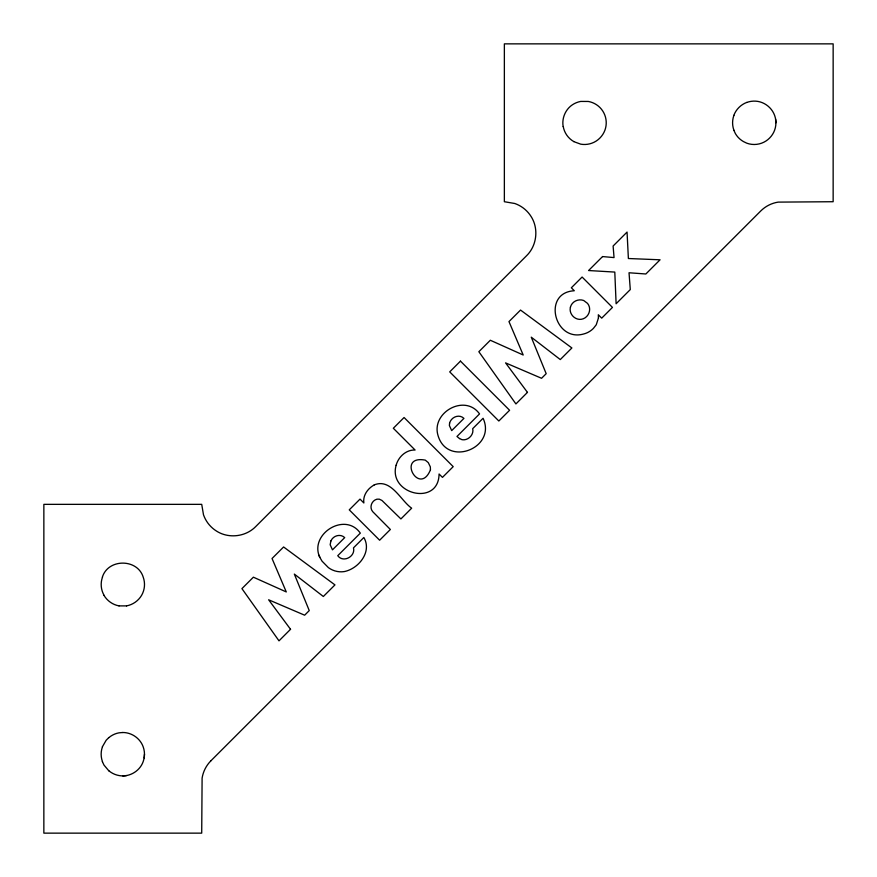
<?xml version="1.0" encoding="UTF-8"?>
<svg xmlns="http://www.w3.org/2000/svg" width="877" height="877" viewBox="0 0 877 877"><rect width="100%" height="100%" fill="white"/><g stroke="black" fill="none" stroke-linecap="round" stroke-linejoin="round"><path stroke-width="1.32" d="M144.157 757.98L144.486 754.209M733.83 115.38C736.022 109.428 740.868 104.615 746.798 102.401M102.39 577.088C108.145 558.463 137.426 558.463 143.192 577.088A21.662 21.662 0 0 1 141.581 595.373C138.369 600.833 132.778 604.746 126.551 605.886M102.39 746.787L106.161 740.254L108.825 737.579M210.951 760.743L760.754 210.973A31.561 31.561 0 0 1 778.151 202.116L833.15 201.721L833.15 43.861L504.363 43.861L504.363 201.721L514.788 203.497A31.451 31.451 0 0 1 531.089 216.498C538.84 228.568 536.91 245.56 526.682 255.613L255.613 526.671C245.571 536.899 228.557 538.84 216.498 531.078A31.451 31.451 0 0 1 203.486 514.766L201.721 504.352L43.861 504.352L43.85 833.139L201.71 833.139L202.105 778.14A31.561 31.561 0 0 1 210.962 760.743M374.282 484.882C367.847 488.445 362.727 495.264 363.856 502.959L360.008 499.112L349.254 509.855L379.631 540.221L390.364 529.478L372.714 511.653C369.042 507.388 371.651 500.537 376.946 499.188L379.324 499.177L381.977 500.471L400.91 518.932L411.653 508.189C400.559 500.427 391.098 478.086 374.271 484.882M108.88 770.795A21.673 21.673 0 0 0 119.075 775.553C129.116 777.482 139.805 771.256 143.17 761.62A21.673 21.673 0 0 0 143.17 746.787C140.167 738.379 131.703 732.459 122.78 732.503M126.551 605.886L119.02 605.886M122.78 732.503L119.02 732.832A21.673 21.673 0 0 0 108.88 737.612M122.78 775.904L126.551 775.575M119.02 605.886C112.793 604.746 107.202 600.833 103.99 595.373M459.537 438.566L462.058 439.706C468.121 440.835 474.183 434.674 472.703 428.656L483.074 418.285C497.018 448.279 445.746 468.296 437.59 433.852C432.602 411.51 465.391 393.959 479.533 413.911L456.972 436.472L459.537 438.577M573.679 141.592L580.738 144.168A21.662 21.662 0 0 0 591.986 143.148C597.928 140.989 602.718 136.132 604.922 130.213A21.662 21.662 0 0 0 588.314 101.458L580.738 101.425A21.958 21.958 0 0 0 570.576 106.161C564.755 111.072 561.839 119.042 563.155 126.551M108.825 770.828L103.979 765.062L102.379 761.62M319.754 557.235L322.045 561.159L328.393 567.616A21.169 21.169 0 0 0 344.266 571.585C358.594 568.745 372.286 551.786 363.845 537.502L353.475 547.873C355.733 556.413 343.269 563.264 337.744 555.7L360.326 533.128C344.968 511.324 309.099 534.203 319.754 557.235L318.943 555.185M733.83 130.213L735.419 133.644A21.673 21.673 0 0 0 743.422 141.559L746.798 143.192A21.673 21.673 0 0 0 761.674 143.159C767.616 140.989 772.429 136.143 774.61 130.213A21.673 21.673 0 0 0 774.61 115.369C772.001 108.211 765.5 102.752 757.991 101.425A21.673 21.673 0 0 0 746.831 102.434M775.597 119.02L775.926 122.791M104.1 595.373A21.662 21.662 0 0 1 102.499 577.088M102.456 761.62A21.673 21.673 0 0 1 102.456 746.787M573.744 141.548A21.662 21.662 0 0 1 563.231 126.529M733.896 130.213A21.673 21.673 0 0 1 733.896 115.369M449.572 423.273L449.386 425.542L451.688 430.618L463.933 418.384C459.088 413.659 451.03 417.123 449.572 423.273M396.141 465.227C387.842 494.266 438.73 506.851 439.07 474.008L442.457 477.384L453.201 466.641L404.078 417.507L393.324 428.261L415.084 450.022C406.073 449.66 398.399 456.851 396.141 465.238M570.423 307.191C568.537 314.437 576.134 321.563 583.282 318.768C589.267 316.433 591.778 308.452 587.524 303.387L583.687 300.493C578.272 298.476 571.859 301.491 570.423 307.191M598.443 317.978L596.25 324.786L593.345 328.469A20.708 20.708 0 0 1 583.358 334.071C554.264 342.008 542.085 292.458 574.314 290.758L571.344 287.788L582.098 277.033L612.453 307.41L601.71 318.143L598.322 314.766L598.454 317.989M330.892 540.956L330.169 544.77L332.471 549.846L344.705 537.59C340.331 533.446 333.183 535.628 330.892 540.956M430.454 469.798C419.37 497.029 396.053 454.67 425.279 460.129L428.283 462.628L430.333 466.871L430.454 469.798M290.539 629.291L278.996 640.846L241.931 588.631L253.387 577.187L286.275 591.931L272.045 558.506L283.6 546.974L334.959 584.893L323.339 596.492L294.332 574.084L309.252 610.589L304.648 615.194L268.636 599.791L290.539 629.291M527.461 392.381L515.917 403.935L478.853 351.721L490.32 340.254L523.196 354.999L508.978 321.596L520.532 310.063L571.881 347.961L560.282 359.559L531.265 337.174L546.185 373.679L541.569 378.283L505.569 362.881L527.461 392.381M460.469 361.127L449.715 371.881L498.838 421.004L509.592 410.272L460.469 361.127M602.565 256.566L588.577 270.533L614.799 272.078L616.114 303.749L630.289 289.574L629.028 272.769L645.856 273.986L660.063 259.8L628.381 258.518L627.055 232.076L613.111 246.02L614.043 257.586L602.565 256.566"/></g></svg>
